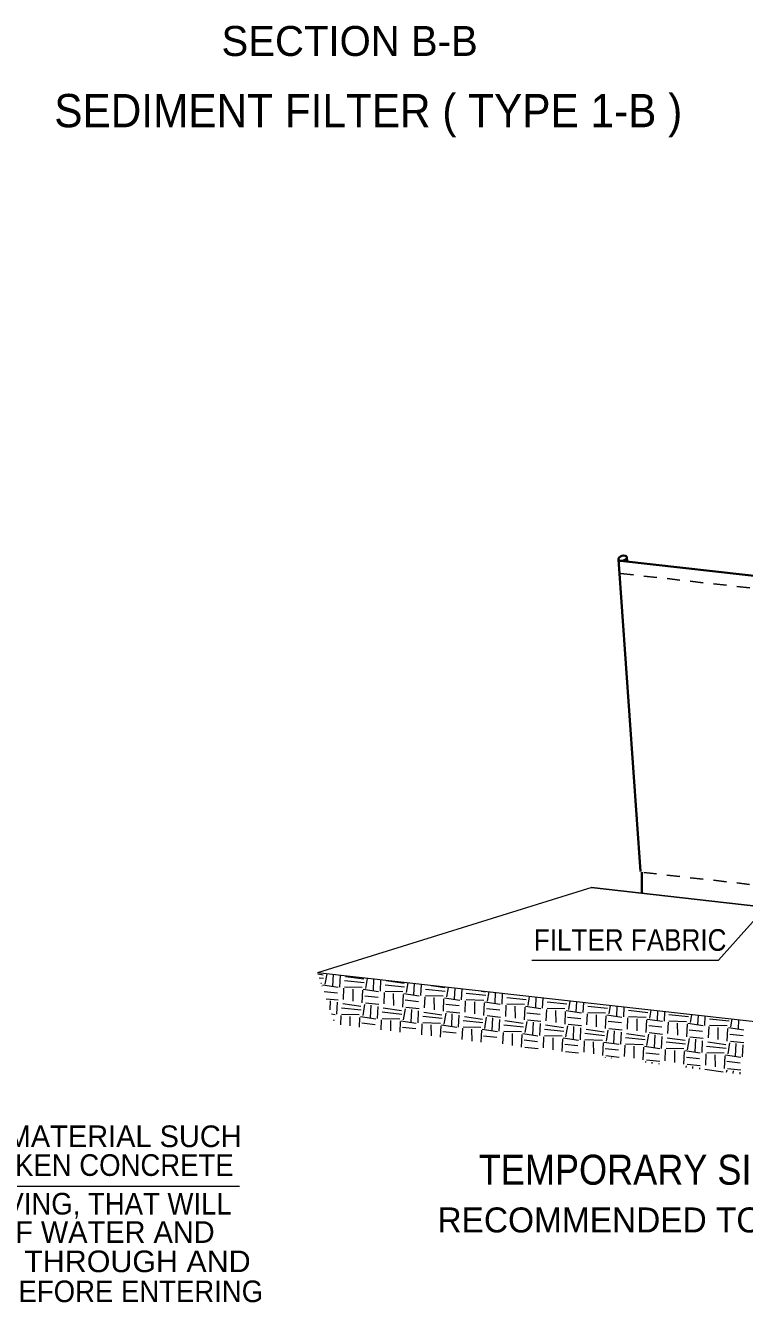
# Model space of a CAD drawing. Extents: x -59 to 313, y 57 to 341.
# Drawn here: x 80.4 to 123.5, y 134.4 to 211.1 of the extents above; entities that cross this region are included whole.
import ezdxf
from ezdxf.enums import TextEntityAlignment as Align

# ---------------------------------------------------------------- set-up
doc = ezdxf.new("R2010")
doc.units = 0
doc.header["$LTSCALE"] = 0.52
doc.linetypes.add('LONG_DASHED', pattern=[7.5, 6, -1.5])
doc.linetypes.add('SHORT_DASHED', pattern=[2.7, 1.5, -1.2])
doc.layers.add('1', color=7, linetype='Continuous', lineweight=13)

msp = doc.modelspace()

# ---------------------------------------------------------------- linework, layer by layer
at = {"layer": '1', "lineweight": 35}
for p, q in [((117.2789, 160.2822), (115.9617, 179.0105)), ((154.6102, 174.6009), (116.0699, 178.9335)), ((116.4811, 178.8872), (116.4612, 179.1462)), ((117.3539, 158.9697), (117.3539, 160.2322))]:
    msp.add_line(p, q, dxfattribs=at)
at = {"layer": '1', "linetype": 'SHORT_DASHED', "lineweight": 25}
for p, q in [((154.5289, 173.8572), (116.0197, 178.1873)), ((155.9164, 155.8947), (117.3414, 160.2322))]:
    msp.add_line(p, q, dxfattribs=at)
at = {"layer": '1'}
for p, q in [((114.3539, 159.3072), (97.8852, 154.1947)), ((136.3477, 149.8697), (97.8852, 154.1947)), ((60.9107, 141.3812), (93.2094, 141.3812))]:
    msp.add_line(p, q, dxfattribs=at)
at = {"layer": '1', "lineweight": 25}
msp.add_line((152.9164, 154.9697), (114.3414, 159.3072), dxfattribs=at)
at = {"layer": '1', "linetype": 'LONG_DASHED'}
for p, q in [((97.9094, 154.1226), (98.2302, 154.0763)), ((97.9878, 153.8897), (98.25, 153.8621)), ((98.0927, 153.5782), (98.1352, 153.5771)), ((98.1596, 153.4048), (98.1585, 153.3825)), ((99.125, 153.3033), (98.2059, 153.4423)), ((98.4451, 154.1317), (98.3407, 153.5131)), ((98.8284, 154.0886), (98.7936, 153.3806)), ((99.2458, 154.0417), (99.2133, 153.3364)), ((99.5093, 153.7297), (100.6847, 153.6062)), ((99.5778, 153.9772), (100.6648, 153.8205)), ((100.8768, 153.8582), (100.7753, 153.2572)), ((101.2622, 153.8149), (101.2283, 153.1247)), ((101.6797, 153.768), (101.648, 153.0806)), ((101.944, 153.4738), (103.1194, 153.3503)), ((102.0125, 153.7213), (103.0995, 153.5646)), ((103.3085, 153.5848), (103.21, 153.0012)), ((103.696, 153.5412), (103.6629, 152.8688)), ((104.1135, 153.4943), (104.0827, 152.8247)), ((104.7188, 153.4262), (104.7192, 153.4262)), ((104.7192, 153.4262), (105.5342, 153.3087)), ((99.0897, 152.9675), (98.2921, 153.0513)), ((99.4608, 153.268), (99.4322, 152.592)), ((99.5117, 153.3475), (100.5698, 153.3212)), ((100.0066, 153.2107), (100.0155, 152.4882)), ((100.5943, 153.1489), (100.5567, 152.3889)), ((101.5597, 153.0474), (100.6406, 153.1864)), ((101.5244, 152.7116), (100.7267, 152.7954)), ((101.8955, 153.0122), (101.8669, 152.3361)), ((101.9463, 153.0916), (103.0045, 153.0652)), ((102.4412, 152.9547), (102.4502, 152.2323)), ((103.0289, 152.893), (102.9914, 152.133)), ((103.9943, 152.7916), (103.0752, 152.9306)), ((104.3302, 152.7562), (104.3016, 152.0802)), ((104.3787, 153.2179), (105.5541, 153.0944)), ((104.381, 152.8357), (105.4393, 152.8093)), ((104.8759, 152.6989), (104.8848, 151.9764)), ((105.4636, 152.6371), (105.4261, 151.8772)), ((106.429, 152.5357), (105.5099, 152.6747)), ((105.7402, 153.3114), (105.6447, 152.7453)), ((106.1298, 153.2676), (106.0976, 152.6129)), ((106.5474, 153.2207), (106.5174, 152.5687)), ((106.8133, 152.9621), (107.9887, 152.8385)), ((107.7187, 153.0889), (107.7191, 153.0888)), ((107.7191, 153.0888), (107.7193, 153.0888)), ((107.7193, 153.0888), (107.9688, 153.0528)), ((108.1719, 153.0379), (108.0793, 152.4895)), ((108.5636, 152.9939), (108.5322, 152.357)), ((108.9813, 152.9469), (108.9521, 152.3128)), ((109.248, 152.7062), (110.4234, 152.5827)), ((110.6036, 152.7645), (110.514, 152.2336)), ((110.9974, 152.7202), (110.967, 152.1011)), ((111.4152, 152.6732), (111.3867, 152.057)), ((99.1296, 152.5389), (98.4172, 152.6137)), ((99.0743, 152.4173), (99.0413, 151.6994)), ((99.3372, 152.0927), (100.5127, 151.9692)), ((99.4057, 152.3402), (100.4928, 152.1834)), ((100.7158, 152.2873), (100.6033, 151.6201)), ((101.5643, 152.283), (100.7666, 152.3668)), ((101.0936, 152.2476), (101.0562, 151.4876)), ((101.509, 152.1615), (101.476, 151.4435)), ((101.8404, 152.0842), (102.9274, 151.9275)), ((103.1505, 152.0314), (103.0379, 151.3642)), ((103.9591, 152.4557), (103.1614, 152.5396)), ((103.9989, 152.0272), (103.2013, 152.111)), ((103.5282, 151.9917), (103.4909, 151.2318)), ((103.9437, 151.9056), (103.9107, 151.1876)), ((106.3937, 152.1998), (105.5961, 152.2837)), ((106.7648, 152.5003), (106.7362, 151.8243)), ((106.8157, 152.5798), (107.8739, 152.5535)), ((107.3106, 152.443), (107.3195, 151.7205)), ((107.8982, 152.3812), (107.8607, 151.6213)), ((108.8637, 152.2798), (107.9446, 152.4187)), ((108.8284, 151.9439), (108.0308, 152.0277)), ((109.1995, 152.2445), (109.1709, 151.5684)), ((109.2503, 152.3239), (110.3086, 152.2976)), ((109.7452, 152.1871), (109.7542, 151.4646)), ((110.3329, 152.1253), (110.2954, 151.3653)), ((111.2983, 152.0238), (110.3792, 152.1628)), ((111.6342, 151.9886), (111.6056, 151.3125)), ((111.6827, 152.4502), (112.8581, 152.3268)), ((111.685, 152.068), (112.7433, 152.0417)), ((112.1799, 151.9312), (112.1889, 151.2088)), ((112.7676, 151.8694), (112.7302, 151.1094)), ((113.733, 151.768), (112.8139, 151.907)), ((113.0353, 152.4911), (112.9487, 151.9777)), ((113.4312, 152.4466), (113.4017, 151.8452)), ((113.849, 152.3996), (113.8214, 151.8011)), ((114.1174, 152.1944), (115.2927, 152.0708)), ((115.467, 152.2177), (115.3833, 151.7218)), ((115.865, 152.1729), (115.8363, 151.5893)), ((116.2828, 152.1259), (116.2561, 151.5452)), ((116.5521, 151.9385), (117.7274, 151.8149)), ((117.8987, 151.9442), (117.818, 151.4659)), ((118.2988, 151.8992), (118.271, 151.3334)), ((98.9529, 151.6662), (98.7244, 151.7008)), ((98.9177, 151.3304), (98.8466, 151.3379)), ((99.2887, 151.631), (99.2652, 151.0732)), ((99.3396, 151.7104), (100.3978, 151.6841)), ((99.8345, 151.5736), (99.8416, 151.0016)), ((100.4222, 151.5118), (100.3936, 150.933)), ((101.3876, 151.4103), (100.4685, 151.5493)), ((101.3523, 151.0746), (100.5547, 151.1584)), ((101.7234, 151.3751), (101.6978, 150.7709)), ((101.772, 151.8367), (102.9473, 151.7132)), ((101.7742, 151.4545), (102.8325, 151.4282)), ((102.2692, 151.3177), (102.2768, 150.699)), ((102.8568, 151.2559), (102.8261, 150.6308)), ((103.8222, 151.1545), (102.9032, 151.2935)), ((104.1581, 151.1192), (104.1306, 150.4687)), ((104.2067, 151.5809), (105.382, 151.4573)), ((104.2089, 151.1987), (105.2672, 151.1723)), ((104.2751, 151.8283), (105.3621, 151.6716)), ((105.5852, 151.7755), (105.4726, 151.1083)), ((106.4336, 151.7713), (105.6359, 151.8551)), ((105.9629, 151.7358), (105.9256, 150.9758)), ((106.3784, 151.6497), (106.3453, 150.9317)), ((106.6413, 151.325), (107.8167, 151.2015)), ((106.7098, 151.5724), (107.7968, 151.4158)), ((108.0198, 151.5197), (107.9072, 150.8524)), ((108.8683, 151.5153), (108.0707, 151.5992)), ((108.3976, 151.4799), (108.3602, 150.7199)), ((108.8131, 151.3937), (108.78, 150.6758)), ((109.1445, 151.3166), (110.2314, 151.1598)), ((110.4545, 151.2637), (110.3419, 150.5965)), ((111.2631, 151.6881), (110.4655, 151.7719)), ((111.3029, 151.2594), (110.5053, 151.3432)), ((110.8323, 151.224), (110.7949, 150.464)), ((111.2477, 151.1379), (111.2147, 150.4199)), ((113.6977, 151.4322), (112.9002, 151.516)), ((114.0688, 151.7327), (114.0403, 151.0566)), ((114.1197, 151.8122), (115.1779, 151.7858)), ((114.6146, 151.6753), (114.6236, 150.9528)), ((115.2022, 151.6136), (115.1648, 150.8536)), ((116.1677, 151.5121), (115.2486, 151.6511)), ((116.1324, 151.1762), (115.3348, 151.2601)), ((116.5035, 151.4767), (116.4749, 150.8007)), ((116.5543, 151.5563), (117.6126, 151.5299)), ((117.0493, 151.4194), (117.0583, 150.6969)), ((117.6369, 151.3577), (117.5995, 150.5977)), ((118.6024, 151.2562), (117.6833, 151.3952)), ((118.7167, 151.8522), (118.6907, 151.2892)), ((118.9382, 151.2209), (118.9097, 150.5448)), ((118.9868, 151.6826), (120.1621, 151.5591)), ((118.989, 151.3003), (120.0472, 151.274)), ((119.4839, 151.1635), (119.4929, 150.4411)), ((120.0717, 151.1017), (120.0342, 150.3417)), ((121.0371, 151.0002), (120.118, 151.1393)), ((120.3305, 151.6707), (120.2527, 151.21)), ((120.7327, 151.6255), (120.7057, 151.0775)), ((121.1505, 151.5785), (121.1254, 151.0334)), ((121.4214, 151.4267), (122.5968, 151.3032)), ((122.7622, 151.3973), (122.6873, 150.9541)), ((123.1664, 151.3518), (123.1403, 150.8216)), ((103.787, 150.8187), (102.9894, 150.9025)), ((104.7038, 151.0618), (104.7121, 150.3964)), ((105.2915, 151.0001), (105.2584, 150.3285)), ((106.257, 150.8986), (105.3378, 151.0376)), ((106.2217, 150.5627), (105.4241, 150.6466)), ((106.5927, 150.8632), (106.5642, 150.1873)), ((106.6436, 150.9427), (107.7018, 150.9164)), ((107.1385, 150.8059), (107.1473, 150.0938)), ((107.7262, 150.7442), (107.6908, 150.0263)), ((108.6917, 150.6427), (107.7726, 150.7817)), ((108.6563, 150.3068), (107.8588, 150.3907)), ((109.0274, 150.6074), (108.9989, 149.9313)), ((109.076, 151.0691), (110.2513, 150.9456)), ((109.0782, 150.6868), (110.1365, 150.6605)), ((109.5732, 150.55), (109.5822, 149.8276)), ((110.1608, 150.4882), (110.1234, 149.7283)), ((111.1263, 150.3868), (110.2073, 150.5258)), ((111.4621, 150.3515), (111.4336, 149.6754)), ((111.5107, 150.8132), (112.686, 150.6897)), ((111.5129, 150.4309), (112.5712, 150.4046)), ((111.5792, 151.0607), (112.6662, 150.9039)), ((112.8892, 151.0078), (112.7766, 150.3406)), ((113.7376, 151.0036), (112.94, 151.0874)), ((113.267, 150.9682), (113.2296, 150.2082)), ((113.6824, 150.882), (113.6493, 150.164)), ((113.9453, 150.5573), (115.1207, 150.4338)), ((114.0138, 150.8047), (115.1008, 150.648)), ((115.3239, 150.7519), (115.2112, 150.0847)), ((116.1722, 150.7477), (115.3747, 150.8315)), ((115.7017, 150.7122), (115.6642, 149.9522)), ((116.1171, 150.6261), (116.084, 149.9081)), ((116.4485, 150.5488), (117.5355, 150.3922)), ((117.7586, 150.4961), (117.6459, 149.8288)), ((118.5671, 150.9203), (117.7695, 151.0042)), ((118.6069, 150.4917), (117.8093, 150.5756)), ((118.1363, 150.4563), (118.0989, 149.6963)), ((118.5517, 150.3702), (118.5187, 149.6522)), ((121.0018, 150.6645), (120.2042, 150.7483)), ((121.3728, 150.965), (121.3443, 150.2889)), ((121.4237, 151.0444), (122.4819, 151.0181)), ((121.9186, 150.9077), (121.9276, 150.1852)), ((122.5063, 150.8458), (122.4688, 150.0858)), ((123.4718, 150.7444), (122.5527, 150.8834)), ((123.4364, 150.4086), (122.6388, 150.4924)), ((111.091, 150.051), (110.2934, 150.1348)), ((111.1308, 149.6224), (110.3332, 149.7062)), ((112.0078, 150.2942), (112.0168, 149.5717)), ((112.5956, 150.2323), (112.5581, 149.4724)), ((113.561, 150.1309), (112.6419, 150.2699)), ((113.5257, 149.7951), (112.7281, 149.8789)), ((113.8968, 150.0956), (113.8683, 149.4196)), ((113.9477, 150.1751), (115.0058, 150.1488)), ((114.4425, 150.0383), (114.4515, 149.3158)), ((115.0302, 149.9765), (114.9928, 149.2165)), ((115.9957, 149.875), (115.0766, 150.014)), ((115.9603, 149.5392), (115.1628, 149.623)), ((116.3315, 149.8397), (116.3029, 149.1637)), ((116.38, 150.3014), (117.5553, 150.1779)), ((116.3823, 149.9192), (117.4405, 149.8928)), ((116.8772, 149.7823), (116.8862, 149.0599)), ((117.4649, 149.7206), (117.4274, 148.9606)), ((118.4303, 149.6191), (117.5112, 149.7581)), ((118.7662, 149.5838), (118.7376, 148.9077)), ((118.8147, 150.0455), (119.99, 149.922)), ((118.817, 149.6633), (119.8752, 149.6369)), ((118.8832, 150.293), (119.9702, 150.1362)), ((120.1932, 150.2402), (120.0806, 149.5729)), ((121.0416, 150.2358), (120.244, 150.3197)), ((120.571, 150.2004), (120.5336, 149.4404)), ((120.9864, 150.1143), (120.9533, 149.3963)), ((121.2493, 149.7897), (122.4247, 149.6661)), ((121.3178, 150.0371), (122.4048, 149.8803)), ((122.6279, 149.9843), (122.5153, 149.3171)), ((123.4762, 149.98), (122.6787, 150.0638)), ((123.0057, 149.9446), (122.9682, 149.1846)), ((123.4211, 149.8584), (123.388, 149.1404)), ((113.5655, 149.3665), (112.7679, 149.4503)), ((115.1518, 149.1149), (115.1492, 149.0996)), ((116.0002, 149.1106), (115.2026, 149.1944)), ((115.5296, 149.0752), (115.5285, 149.0525)), ((117.5865, 148.859), (117.5763, 148.7981)), ((118.395, 149.2833), (117.5974, 149.3672)), ((118.4348, 148.8547), (117.6372, 148.9385)), ((117.9642, 148.8192), (117.9608, 148.7502)), ((119.3119, 149.5264), (119.3208, 148.804)), ((119.8996, 149.4647), (119.8621, 148.7047)), ((120.865, 149.3632), (119.9459, 149.5023)), ((120.8297, 149.0274), (120.0321, 149.1112)), ((121.2008, 149.3279), (121.1722, 148.6518)), ((121.2517, 149.4074), (122.3098, 149.381)), ((121.7466, 149.2706), (121.7555, 148.5481)), ((122.3342, 149.2088), (122.2968, 148.4488)), ((123.2997, 149.1073), (122.3806, 149.2463)), ((123.2643, 148.7715), (122.4667, 148.8553)), ((118.3797, 148.7332), (118.3781, 148.6984)), ((120.0212, 148.6031), (120.0032, 148.4965)), ((120.8695, 148.5988), (120.0719, 148.6827)), ((120.3989, 148.5634), (120.3932, 148.4481)), ((120.8143, 148.4772), (120.8106, 148.3962)), ((121.1457, 148.4), (122.2327, 148.2432)), ((122.4558, 148.3472), (122.4302, 148.195)), ((123.3042, 148.3429), (122.5066, 148.4267)), ((122.8336, 148.3075), (122.8256, 148.1458)), ((123.249, 148.2213), (123.2432, 148.0939))]:
    msp.add_line(p, q, dxfattribs=at)
at = {"layer": '1'}
msp.add_lwpolyline([(110.7598, 154.9572), (121.9602, 154.9572), (128.6033, 162.3847)], dxfattribs=at)
at = {"layer": '1', "linetype": 'LONG_DASHED'}
msp.add_lwpolyline([(98.6589, 152.5035), (98.6328, 151.9731), (98.6328, 151.973)], dxfattribs=at)
at = {"layer": '1', "lineweight": 35}
msp.add_arc((116.0742, 179.0557), 0.1212, 201.88271, 268.42732, dxfattribs=at)
msp.add_ellipse((116.2106, 179.0921), major_axis=(0.2451, 0.0763), ratio=0.567107, dxfattribs=at)

# ---------------------------------------------------------------- texts
at = {"layer": '1'}
for s, height, p in [('SECTION B-B', 1.8, (99.82, 209.2614)), ('ANY NON ERODIBLE MATERIAL SUCH', 1.3, (77.4508, 143.7219)), ('SLOW THE FLOW OF WATER AND', 1.3, (77.5225, 137.9692))]:
    msp.add_text(s, height=height, dxfattribs=at).set_placement(p, align=Align.CENTER)
for s, height, width, p in [('SEDIMENT FILTER ( TYPE 1-B )', 2, 0.95, (82.0925, 204.978)), ('FILTER FABRIC ', 1.3, 0.9, (110.8777, 155.5116)), ('ALLOW IT TO FILTER THROUGH AND ', 1.3, 1.05, (61.426, 136.2101)), ('OVER THE MATERIAL BEFORE ENTERING ', 1.3, 0.95, (61.2267, 134.4083))]:
    msp.add_text(s, height=height, dxfattribs=dict(at, width=width)).set_placement(p)
for s, height, width, p in [('AS LOOSE ROCK, BROKEN CONCRETE', 1.3, 0.95, (77.2601, 141.9918)), ('TEMPORARY SILT FENCE', 1.8, 0.9, (120.9927, 141.465)), ('OR OBLITERATED PAVING, THAT WILL', 1.3, 0.95, (77.4165, 139.6714))]:
    msp.add_text(s, height=height, dxfattribs=dict(at, width=width)).set_placement(p, align=Align.CENTER)
msp.add_text('RECOMMENDED TOE-IN METHOD', height=1.5, dxfattribs=at).set_placement((105.0952, 138.5969))

doc.saveas('drawing.dxf')
